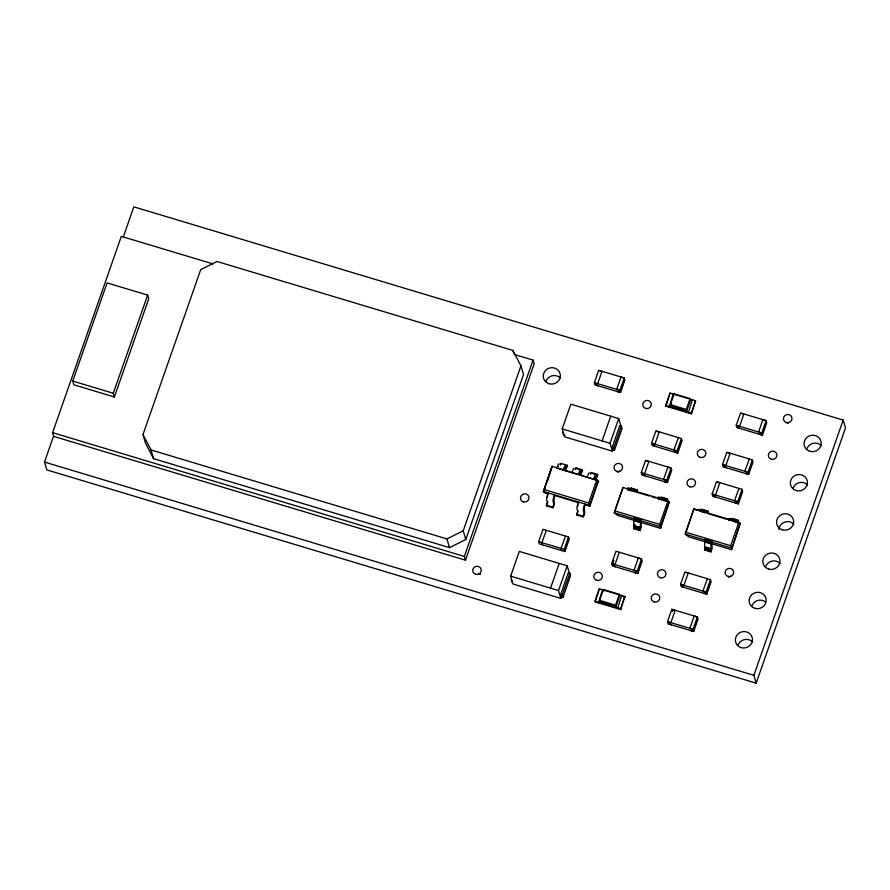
<?xml version="1.0" encoding="UTF-8"?>
<svg xmlns="http://www.w3.org/2000/svg" width="890" height="890" viewBox="0 0 890 890"><rect width="100%" height="100%" fill="white"/><g stroke="black" fill="none" stroke-linecap="round" stroke-linejoin="round"><path stroke-width="1.33" d="M622.989 487.464L614.311 512.807L617.871 515.533L660.569 528.371L669.258 501.993L667.923 500.97L622.989 487.464L614.779 510.893L614.311 512.807L660.591 526.724L660.569 528.371M712.1 543.857L731.502 549.697L740.191 523.309L738.856 522.297L693.922 508.78L685.256 534.134L688.804 536.859L711.054 543.623L710.977 551.9L704.602 549.976L704.669 541.71L705.292 538.973L711.677 540.886M731.502 549.697L740.191 523.309L734.895 521.729M547.428 497.065L547.773 495.418M640.044 530.574L640.733 519.56L634.359 517.646L633.747 520.138L633.658 528.66L640.044 530.574L641.167 526.624L640.845 520.183M640.611 527.792L634.236 525.79L640.622 527.648M711.054 543.623L711.544 541.265L705.169 539.351M634.214 525.968L640.589 527.993M711.778 541.509L712.1 547.951L710.977 551.9M711.533 549.208L705.169 547.116L711.555 548.974M552.879 507.767L553.702 503.862L552.979 501.293A4.239 0.723 -73.3 0 1 553.836 496.909L554.548 494.851L554.77 495.585C552.512 499.546 556.183 503.851 552.879 507.767L546.493 505.843L547.328 501.949L546.594 499.379A4.239 0.723 -73.3 0 1 547.45 494.985L548.162 492.926L548.385 493.661L543.601 492.226L543.378 491.491L552.111 466.249L598.314 480.667L589.881 506.132L584.864 504.563M693.922 508.78L685.256 534.134L731.535 548.051L730.657 545.726L738.856 522.297M634.414 526.435L634.793 524.266M547.784 502.038L546.493 505.843M578.033 504.741L577.766 506.354M578.1 511.149L576.809 514.954L583.195 516.879C586.499 512.974 582.828 508.657 585.086 504.697L584.875 503.963L584.152 506.021A4.239 0.723 -73.3 0 0 583.306 510.404L584.029 512.974L583.195 516.879M552.111 466.249L543.378 491.491L589.658 505.398L589.881 506.132L588.846 505.765M705.347 547.762L704.602 549.976M514.465 354.52L533.054 360.116L534.156 363.854L465.448 560.177L53.712 436.4L52.61 432.662L121.329 236.351L212.966 263.896M72.746 381.065L107.1 282.909L147.64 295.091L148.741 298.829L114.376 396.984L73.848 384.803L72.746 381.065L113.275 393.247L114.376 396.984M123.298 236.951L133.834 206.847L843.186 420.091L845.5 427.934L756.166 683.153L46.814 469.909L44.5 462.066L53.667 435.889M113.275 393.247L147.64 295.091M142.99 434.531L200.717 269.614L217.004 261.493L512.907 350.449L520.939 365.879L523.509 374.601L465.782 539.507L449.506 547.639L153.603 458.684L145.56 443.253L142.99 434.531L151.033 449.962L153.603 458.684M465.782 539.507L463.223 530.785L520.939 365.879M465.448 560.177L464.346 556.439L533.054 360.116M561.379 596.856L562.97 597.335L570.546 575.685L569.834 573.282L568.243 572.804L560.667 594.453L561.379 596.856L560.834 598.403L512.963 584.007L510.649 576.153L519.304 551.422L567.186 565.817L569.489 573.661M612.91 449.617L614.512 450.095L622.088 428.446L621.376 426.043L619.785 425.565L612.209 447.214L612.91 449.617L612.376 451.163L564.494 436.768L562.191 428.913L570.846 404.182L618.717 418.578L621.031 426.421M544.936 488.41L543.601 492.226L548.952 493.772M547.161 482.035L552.034 466.749M560.266 465.125L560.878 463.367L567.264 465.292L565.595 470.643M563.203 470.109L563.926 468.073A4.239 0.723 -73.3 0 1 565.406 465.793L566.151 468.262M538.695 541.676L543.034 529.305L568.565 536.981L569.211 539.195L564.883 551.555L539.351 543.879L538.695 541.676L564.238 549.353L564.883 551.555M594.364 382.656L598.692 370.284L624.224 377.961L624.869 380.175L620.541 392.534L595.01 384.858L594.364 382.656L619.896 390.332L620.541 392.534M567.264 465.292L566.218 468.229M571.981 472.746L572.704 470.71A4.239 0.723 -73.3 0 1 574.183 468.44L574.228 468.541M575.43 469.686L576.041 467.929L582.427 469.842L580.847 475.104L579.757 472.735L579.123 473.858M582.427 469.842L581.393 472.757M587.144 477.307L587.867 475.271A4.239 0.723 -73.3 0 1 589.347 472.991L589.391 473.102M550.543 588.145L559.198 563.414M602.085 440.906L610.74 416.175M564.238 549.353L568.565 536.981M576.809 514.954L577.643 511.06L576.92 508.49A4.239 0.723 -73.3 0 1 577.777 504.096L578.489 502.038L578.7 502.772L554.27 495.374M590.593 474.236L591.205 472.49L597.591 474.403L596.011 479.654L594.921 477.285L594.286 478.42M619.896 390.332L624.224 377.961M597.591 474.403L596.534 477.34M594.72 479.588L598.314 480.667L589.658 505.398L588.724 502.961L596.856 479.71M560.834 598.403L558.519 590.548L567.186 565.817M612.376 451.163L610.062 443.309L618.717 418.578M562.97 597.335L562.269 594.932L569.834 573.282M614.512 450.095L613.8 447.692L621.376 426.043M594.987 601.162L599.315 588.791L624.847 596.467L620.742 609.572L595.199 601.896L594.987 601.162L620.519 608.838L620.742 609.572M595.199 601.896L599.315 588.791M641.245 472.69L645.573 460.319L671.105 467.995L671.761 470.209L667.433 482.569L641.89 474.893L641.245 472.69L666.777 480.366L667.433 482.569M651.558 443.242L655.885 430.871L681.417 438.548L682.063 440.761L677.735 453.121L652.203 445.445L651.558 443.242L677.09 450.918L677.735 453.121M665.731 405.451L670.059 393.08L695.591 400.756L691.474 413.861L665.942 406.185L665.731 405.451L691.263 413.127L691.474 413.861M665.942 406.185L670.059 393.08M636.561 491.714L637.196 489.923L630.821 488.009L636.072 490.034M611.664 563.604L615.991 551.244L641.523 558.92L642.18 561.123L637.841 573.494L612.309 565.817L611.664 563.604L637.196 571.28L637.841 573.494M636.828 491.881L637.196 489.923M599.615 600.35L603.398 589.536L619.362 594.331L619.796 595.799L616.002 606.624L600.049 601.829L599.615 600.35L615.569 605.156L616.002 606.624M615.502 566.774L613.043 565.806L612.531 564.093L613.833 560.377M670.359 404.65L674.142 393.825L690.095 398.62L690.529 400.088L686.746 410.913L670.782 406.118L670.359 404.65L686.312 409.445L686.746 410.913M670.782 406.118L671.627 403.715M633.658 528.66L634.169 527.192M615.569 605.156L619.362 594.331M686.312 409.445L690.095 398.62M621.654 595.51L617.549 608.615M692.398 399.799L688.293 412.904M620.519 608.838L624.847 596.467M666.777 480.366L671.105 467.995M677.09 450.918L681.417 438.548M691.263 413.127L695.591 400.756M637.196 571.28L641.523 558.92M664.085 500.736C664.674 496.375 667.278 504.207 667.522 499.045L661.136 497.121L667.667 499.535L667.022 501.359M657.699 498.812L669.258 501.993L660.591 526.724L659.712 524.399L667.923 500.97M667.511 621.62L671.85 609.25L697.382 616.926L698.027 619.14L693.699 631.5L668.168 623.834L667.511 621.62L693.054 629.297L693.699 631.5M680.572 584.318L684.899 571.959L710.431 579.635L711.088 581.837L706.76 594.209L681.217 586.532L680.572 584.318L706.104 591.995L706.76 594.209M712.178 494.017L716.506 481.646L742.049 489.322L742.694 491.525L738.366 503.896L712.834 496.22L712.178 494.017L737.71 501.693L738.366 503.896M722.491 464.569L726.819 452.198L752.35 459.874L752.996 462.077L748.668 474.448L723.136 466.772L722.491 464.569L748.023 472.245L748.668 474.448M736.23 425.298L740.558 412.938L766.09 420.614L766.746 422.817L762.419 435.188L736.887 427.512L736.23 425.298L761.762 432.974L762.419 435.188M707.45 513.13L708.14 511.249L701.754 509.336L707.005 511.361M707.773 513.207L708.14 511.249M693.054 629.297L697.382 616.926M706.104 591.995L710.431 579.635M737.71 501.693L742.049 489.322M748.023 472.245L752.35 459.874M761.762 432.974L766.09 420.614M735.018 522.052C735.63 517.702 738.233 525.556 738.455 520.372L732.069 518.447L738.6 520.861L737.821 523.009M756.166 683.153L753.863 675.299L843.186 420.091M563.96 469.308L564.594 468.173L565.339 470.576M636.639 491.514L627.65 489.011L634.025 490.935L634.692 489.923L636.361 491.947M704.702 512.94L705.625 511.249L707.294 513.263M728.643 520.138L729.566 518.436L736.008 520.394M657.832 498.456L658.633 497.121L665.075 499.068M705.692 511.283C698.25 507.534 694.957 510.304 704.969 512.251M557.796 466.827L558.264 466.327M627.773 488.721L628.307 487.998L634.759 489.956M596.623 484.894L598.536 481.401M151.033 449.962L446.936 538.917L463.223 530.785M599.56 370.774L601.952 371.497L597.624 383.857L595.232 383.145L595.733 384.858L598.202 385.826M623.501 377.972L621.031 377.004L616.703 389.375L619.173 390.332L619.674 392.056L617.348 391.578M741.426 413.416L743.829 414.139L739.501 426.51L737.098 425.787L737.61 427.5L740.068 428.468M765.367 420.614L762.908 419.646L758.569 432.017L761.039 432.985L761.551 434.698L759.226 434.231M656.753 431.361L659.145 432.084L654.817 444.444L652.426 443.732L652.926 445.445L655.396 446.413M727.686 452.687L730.078 453.399L725.75 465.77L723.359 465.047L723.859 466.772L726.329 467.728M562.191 428.913L610.062 443.309M612.209 447.214L613.8 447.692M565.039 435.221L563.437 434.743L562.736 432.34M646.44 460.809L648.843 461.532L644.505 473.892L642.113 473.18L642.625 474.893L645.083 475.861M717.385 482.135L719.776 482.847L715.449 495.218L713.057 494.495L713.558 496.22L716.027 497.176M577.532 469.052L582.639 470.588M592.696 473.602L597.802 475.138M628.029 488.265L634.514 490.034M658.344 497.377L664.841 499.157M698.962 509.592L705.459 511.361M729.277 518.703L735.774 520.472M627.906 488.465L634.292 490.39M658.222 497.577L664.607 499.501M698.839 509.792L705.225 511.705M729.166 518.903L735.54 520.828M658.099 497.833L667.01 500.503M698.717 510.037L707.628 512.718M729.032 519.159L737.944 521.829M657.966 498.122L664.352 500.047M728.899 519.449L734.005 520.984M579.624 475.049L593.53 479.232L594.253 477.185A4.239 0.723 -73.3 0 1 595.721 474.915L596.478 477.385M627.517 489.344L632.623 490.88M633.547 491.258L649.422 496.03M652.058 496.82L656.03 498.011M695.235 509.803L697.871 510.593M699.729 511.049L703.556 512.195M708.451 513.775L726.963 519.337M728.765 519.782L732.604 520.928M627.383 489.7L631.21 490.846M543.968 489.511L588.724 502.961M614.779 510.893L659.712 524.399M685.723 532.209L730.657 545.726M634.225 518.024L640.611 519.938M634.114 518.403L640.5 520.327M705.047 539.729L711.433 541.654M706.538 540.475L711.644 541.999M633.914 519.17L640.299 521.084M704.847 540.486L711.232 542.411M633.836 519.526L640.221 521.44M704.78 540.842L711.154 542.767M633.78 519.849L640.166 521.763M704.724 541.176L711.099 543.089M633.747 520.138L640.133 522.052M704.68 541.465L711.066 543.378M633.736 520.572L640.121 522.497M704.669 541.899L711.054 543.823M705.158 547.294L711.522 549.319M634.181 526.201L640.533 528.237M705.114 547.517L711.466 549.564M634.114 526.446L640.489 528.371L634.069 526.58M705.047 547.773L711.433 549.697M705.002 547.906L711.388 549.82M634.025 526.702L640.411 528.627M704.969 548.029L711.344 549.942M633.513 528.171L639.899 530.084M704.457 549.486L710.832 551.411M546.271 505.108L552.657 507.022M576.598 514.22L582.983 516.144M640.8 558.92L638.33 557.952L634.003 570.323L636.472 571.291L636.973 573.004L634.659 572.526M685.767 572.437L688.159 573.16L683.832 585.52L681.44 584.808L681.951 586.521L684.41 587.489M612.531 564.093L614.923 564.816L619.251 552.445M672.718 609.739L675.11 610.462L670.782 622.822L668.39 622.11L668.891 623.823L671.36 624.791M696.648 616.937L694.189 615.969L689.861 628.34L692.32 629.297L692.832 631.021L690.506 630.543M622.933 596.567L625.069 597.201M52.61 432.662L464.346 556.439M510.649 576.153L558.519 590.548M560.667 594.453L562.269 594.932M44.5 462.066L753.863 675.299M581.303 472.79L580.569 470.354A4.239 0.723 -73.3 0 0 579.09 472.623L578.366 474.67L556.828 468.196L557.541 466.149A4.239 0.723 -73.3 0 1 559.02 463.879L559.076 463.99M749.235 459.162L744.83 471.277L747.3 472.245L747.8 473.958L745.475 473.491M738.923 488.61L734.528 500.725L736.987 501.693L737.499 503.406L735.173 502.939M673.463 394.782L673.252 394.048L669.135 407.142M678.291 437.836L673.897 449.962L676.356 450.918L676.867 452.643L674.542 452.165M707.316 578.912L702.911 591.038L705.381 592.006L705.881 593.719L703.567 593.241M670.882 469.72L670.381 468.007L667.912 467.039L663.584 479.41L666.054 480.366L666.554 482.091L664.24 481.612M671.85 609.25L672.495 611.463M591.205 472.49L591.416 473.224M576.041 467.929L576.264 468.663M603.398 589.536L603.832 591.005M602.719 590.493L602.508 589.759L598.392 602.853M560.878 463.367L561.101 464.102M512.907 350.449L513.641 352.941M565.439 536.269L561.045 548.385L561.69 550.599M546.293 530.507L541.888 542.633L542.544 544.836M511.194 579.579L511.906 581.982M446.936 538.917L449.506 547.639M478.464 574.217A4.294 4.094 -16.4 0 1 480.667 574.295M787.194 423.429A4.294 4.094 -16.4 0 1 789.185 422.439M617.771 472.301A4.294 4.094 -16.4 0 1 619.763 471.311M728.854 577.298A4.294 4.094 -16.4 0 1 730.846 576.308M545.982 381.298A8.588 8.188 -16.4 0 1 560.522 378.15M806.818 448.849A8.588 8.188 -16.4 0 1 821.359 445.712M793.079 488.12A8.588 8.188 -16.4 0 1 807.619 484.972M778.895 529.494A8.588 8.188 -16.4 0 1 793.869 524.232M765.589 566.641A8.588 8.188 -16.4 0 1 780.13 563.504M751.85 605.912A8.588 8.188 -16.4 0 1 765.611 602.04M738.099 645.172A8.588 8.188 -16.4 0 1 752.64 642.024M700.219 457.393A4.294 4.094 -16.4 0 0 705.781 452.554A4.294 4.094 -16.4 0 0 698.761 450.44A4.294 4.094 -16.4 0 0 700.219 457.393M771.252 459.218A4.294 4.094 -16.4 0 0 776.825 454.378A4.294 4.094 -16.4 0 0 769.806 452.265A4.294 4.094 -16.4 0 0 771.252 459.218M523.365 501.871A4.294 4.094 -16.4 0 0 528.938 497.032A4.294 4.094 -16.4 0 0 521.918 494.918A4.294 4.094 -16.4 0 0 523.365 501.871M475.616 574.306A4.294 4.094 -16.4 0 0 481.19 569.466A4.294 4.094 -16.4 0 0 474.159 567.353A4.294 4.094 -16.4 0 0 475.616 574.306M596.701 580.325A4.294 4.094 -16.4 0 0 602.274 575.485A4.294 4.094 -16.4 0 0 595.254 573.383A4.294 4.094 -16.4 0 0 596.701 580.325M645.662 408.443A4.294 4.094 -16.4 0 0 651.235 403.615A4.294 4.094 -16.4 0 0 644.215 401.501A4.294 4.094 -16.4 0 0 645.662 408.443M689.906 486.841A4.294 4.094 -16.4 0 0 695.479 482.002A4.294 4.094 -16.4 0 0 688.46 479.888A4.294 4.094 -16.4 0 0 689.906 486.841M786.337 422.528A4.294 4.094 -16.4 0 0 791.911 417.688A4.294 4.094 -16.4 0 0 784.891 415.574A4.294 4.094 -16.4 0 0 786.337 422.528M616.915 471.4A4.294 4.094 -16.4 0 0 622.477 466.571A4.294 4.094 -16.4 0 0 615.457 464.458A4.294 4.094 -16.4 0 0 616.915 471.4M654.106 601.918A4.294 4.094 -16.4 0 0 659.679 597.09A4.294 4.094 -16.4 0 0 652.659 594.976A4.294 4.094 -16.4 0 0 654.106 601.918M727.998 576.397A4.294 4.094 -16.4 0 0 733.571 571.558A4.294 4.094 -16.4 0 0 726.552 569.455A4.294 4.094 -16.4 0 0 727.998 576.397M660.324 577.755A4.294 4.094 -16.4 0 0 665.898 572.915A4.294 4.094 -16.4 0 0 658.878 570.802A4.294 4.094 -16.4 0 0 660.324 577.755M549.03 383.735A8.588 8.188 -16.4 0 0 560.177 374.067A8.588 8.188 -16.4 0 0 546.137 369.851A8.588 8.188 -16.4 0 0 549.03 383.735M809.867 451.297A8.588 8.188 -16.4 0 0 821.014 441.629A8.588 8.188 -16.4 0 0 806.963 437.402A8.588 8.188 -16.4 0 0 809.867 451.297M796.127 490.557A8.588 8.188 -16.4 0 0 807.263 480.889A8.588 8.188 -16.4 0 0 793.224 476.673A8.588 8.188 -16.4 0 0 796.127 490.557M782.377 529.817A8.588 8.188 -16.4 0 0 793.524 520.149A8.588 8.188 -16.4 0 0 779.484 515.933A8.588 8.188 -16.4 0 0 782.377 529.817M768.637 569.088A8.588 8.188 -16.4 0 0 779.785 559.421A8.588 8.188 -16.4 0 0 765.734 555.193A8.588 8.188 -16.4 0 0 768.637 569.088M754.898 608.348A8.588 8.188 -16.4 0 0 766.034 598.681A8.588 8.188 -16.4 0 0 751.994 594.464A8.588 8.188 -16.4 0 0 754.898 608.348M741.148 647.609A8.588 8.188 -16.4 0 0 752.295 637.941A8.588 8.188 -16.4 0 0 738.255 633.725A8.588 8.188 -16.4 0 0 741.148 647.609"/></g></svg>
